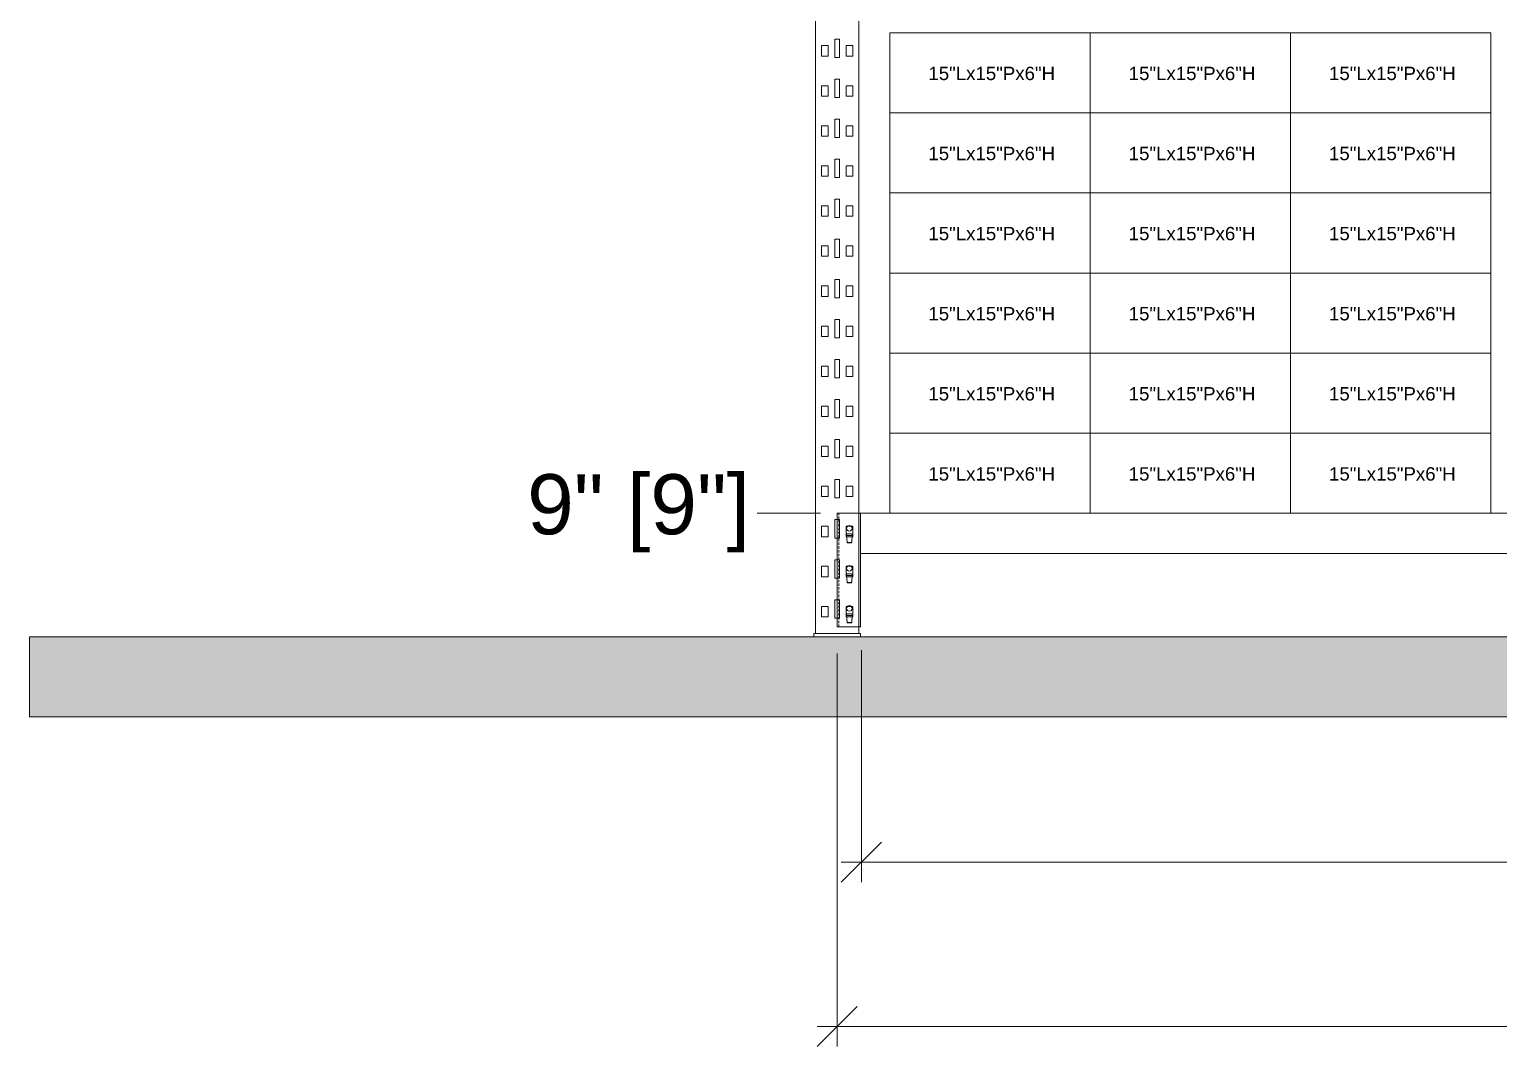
# Model space of a CAD drawing. Header units: inches. Extents: x 2743 to 10591, y -1604 to 5792.
# Drawn here: x 10235.3 to 10345.3, y 3673.7 to 3749.9 of the extents above; entities that cross this region are included whole.
import ezdxf

# ---------------------------------------------------------------- set-up
doc = ezdxf.new("R2010")
doc.units = ezdxf.units.IN
doc.header["$LTSCALE"] = 0.1875
doc.header["$MEASUREMENT"] = 0
doc.linetypes.add('HIDDEN', pattern=[9.525, 6.35, -3.175])
for name, color, linetype, lineweight in [('22 Dimension', 7, 'Continuous', 5), ('30 Batiment', 253, 'Continuous', 13), ('32 Echelle', 160, 'Continuous', 15), ('33 Poutre', 30, 'Continuous', 15), ('34 Plywood', 45, 'Continuous', 13)]:
    doc.layers.add(name, color=color, linetype=linetype, lineweight=lineweight)
doc.styles.add('NOTE', font='', dxfattribs={"height": 4.5})
doc.styles.get('NOTE').set_extended_font_data('SansSerif')

# ---------------------------------------------------------------- blocks, each defined once
blk = doc.blocks.new('_Oblique')
at = {"color": 0, "linetype": 'ByBlock', "lineweight": -2}
blk.add_line((-0.5, -0.5), (0.5, 0.5), dxfattribs=at)

msp = doc.modelspace()

# ---------------------------------------------------------------- hatches: boundary and pattern name
at = {"layer": '30 Batiment', "linetype": 'HIDDEN', "ltscale": 5, "transparency": 33554559}
h = msp.add_hatch(dxfattribs=at)
h.set_pattern_fill('AR-SAND', color=256, style=0)
h.set_pattern_definition([(37.5, (10146.5463, 3735.0073), (-0.0629934, 1.926824), [0, -1.52, 0, -1.7, 0, -1.625]), (7.5, (10146.5463, 3735.0073), (1.769777, 2.822146), [0, -0.82, 0, -1.37, 0, -0.525]), (327.5, (10145.3163, 3735.0073), (3.114142, 0.005659), [0, -0.5, 0, -1.8, 0, -2.35]), (317.5, (10145.3163, 3735.0073), (3.006127, 0.877676), [0, -0.25, 0, -1.18, 0, -1.35])])
h.paths.add_polyline_path([(10591.48797, 3698.39254), (10591.48797, 3704.39254), (10235.28251, 3704.39254), (10235.28251, 3698.39254)])

# ---------------------------------------------------------------- linework, layer by layer
at = {"layer": '22 Dimension'}
for p, q in [((10294.51947, 3713.64254), (10289.76947, 3713.64254)), ((10297.5817, 3703.39254), (10297.5817, 3686.01017)), ((10295.7692, 3703.14254), (10295.7692, 3673.69571)), ((10296.0817, 3687.51017), (10356.26997, 3687.51017)), ((10294.2692, 3675.19571), (10348.58197, 3675.19571))]:
    msp.add_line(p, q, dxfattribs=at)
at = {"layer": '30 Batiment'}
msp.add_lwpolyline([(10591.48797, 3698.39254), (10591.48797, 3704.39254), (10235.28251, 3704.39254), (10235.28251, 3698.39254), (10591.48797, 3698.39254)], close=True, dxfattribs=at)
at = {"layer": '32 Echelle'}
for p, q in [((10294.1442, 3704.64254), (10294.14417, 3944.64254)), ((10297.3942, 3704.64254), (10297.39417, 3944.64254)), ((10294.60423, 3747.89254), (10294.60423, 3748.67254)), ((10294.60423, 3748.67254), (10295.10423, 3748.67254)), ((10295.10423, 3747.89254), (10295.10423, 3748.67254)), ((10295.94419, 3749.16754), (10295.59419, 3749.16754)), ((10295.59419, 3747.79254), (10295.59419, 3749.16754)), ((10295.94419, 3747.79254), (10295.94419, 3749.16754)), ((10296.93415, 3748.67254), (10296.43415, 3748.67254)), ((10296.43415, 3747.89254), (10296.43415, 3748.67254)), ((10296.93415, 3747.89254), (10296.93415, 3748.67254)), ((10294.60423, 3747.89254), (10295.10423, 3747.89254)), ((10295.94419, 3747.79254), (10295.59419, 3747.79254)), ((10296.93415, 3747.89254), (10296.43415, 3747.89254)), ((10295.94419, 3746.16754), (10295.59419, 3746.16754)), ((10295.59419, 3744.79254), (10295.59419, 3746.16754)), ((10295.94419, 3744.79254), (10295.94419, 3746.16754)), ((10294.60424, 3744.89254), (10294.60424, 3745.67254)), ((10294.60424, 3745.67254), (10295.10424, 3745.67254)), ((10295.10424, 3744.89254), (10295.10424, 3745.67254)), ((10296.93415, 3745.67254), (10296.43415, 3745.67254)), ((10296.43415, 3744.89254), (10296.43415, 3745.67254)), ((10296.93415, 3744.89254), (10296.93415, 3745.67254)), ((10294.60424, 3744.89254), (10295.10424, 3744.89254)), ((10295.94419, 3744.79254), (10295.59419, 3744.79254)), ((10296.93415, 3744.89254), (10296.43415, 3744.89254)), ((10295.94419, 3743.16754), (10295.59419, 3743.16754)), ((10295.59419, 3741.79254), (10295.59419, 3743.16754)), ((10295.94419, 3741.79254), (10295.94419, 3743.16754)), ((10294.60424, 3741.89254), (10294.60424, 3742.67254)), ((10294.60424, 3742.67254), (10295.10424, 3742.67254)), ((10294.60424, 3741.89254), (10295.10424, 3741.89254)), ((10295.10424, 3741.89254), (10295.10424, 3742.67254)), ((10295.94419, 3741.79254), (10295.59419, 3741.79254)), ((10296.93415, 3742.67254), (10296.43415, 3742.67254)), ((10296.43415, 3741.89254), (10296.43415, 3742.67254)), ((10296.93415, 3741.89254), (10296.43415, 3741.89254)), ((10296.93415, 3741.89254), (10296.93415, 3742.67254)), ((10294.60424, 3738.89254), (10294.60424, 3739.67254)), ((10294.60424, 3739.67254), (10295.10424, 3739.67254)), ((10295.10424, 3738.89254), (10295.10424, 3739.67254)), ((10295.94419, 3740.16754), (10295.59419, 3740.16754)), ((10295.59419, 3738.79254), (10295.59419, 3740.16754)), ((10295.94419, 3738.79254), (10295.94419, 3740.16754)), ((10296.93415, 3739.67254), (10296.43415, 3739.67254)), ((10296.43415, 3738.89254), (10296.43415, 3739.67254)), ((10296.93415, 3738.89254), (10296.93415, 3739.67254)), ((10294.60424, 3738.89254), (10295.10424, 3738.89254)), ((10295.94419, 3738.79254), (10295.59419, 3738.79254)), ((10296.93415, 3738.89254), (10296.43415, 3738.89254)), ((10294.60424, 3735.89254), (10294.60424, 3736.67254)), ((10294.60424, 3736.67254), (10295.10424, 3736.67254)), ((10295.10424, 3735.89254), (10295.10424, 3736.67254)), ((10295.94419, 3737.16754), (10295.59419, 3737.16754)), ((10295.59419, 3735.79254), (10295.59419, 3737.16754)), ((10295.94419, 3735.79254), (10295.94419, 3737.16754)), ((10296.93415, 3736.67254), (10296.43415, 3736.67254)), ((10296.43415, 3735.89254), (10296.43415, 3736.67254)), ((10296.93415, 3735.89254), (10296.93415, 3736.67254)), ((10294.60424, 3735.89254), (10295.10424, 3735.89254)), ((10295.94419, 3735.79254), (10295.59419, 3735.79254)), ((10296.93415, 3735.89254), (10296.43415, 3735.89254)), ((10295.94419, 3734.16754), (10295.59419, 3734.16754)), ((10295.59419, 3732.79254), (10295.59419, 3734.16754)), ((10295.94419, 3732.79254), (10295.94419, 3734.16754)), ((10294.60424, 3732.89254), (10294.60424, 3733.67254)), ((10294.60424, 3733.67254), (10295.10424, 3733.67254)), ((10295.10424, 3732.89254), (10295.10424, 3733.67254)), ((10296.93415, 3733.67254), (10296.43415, 3733.67254)), ((10296.43415, 3732.89254), (10296.43415, 3733.67254)), ((10296.93415, 3732.89254), (10296.93415, 3733.67254)), ((10294.60424, 3732.89254), (10295.10424, 3732.89254)), ((10295.94419, 3732.79254), (10295.59419, 3732.79254)), ((10296.93415, 3732.89254), (10296.43415, 3732.89254)), ((10295.94419, 3731.16754), (10295.59419, 3731.16754)), ((10295.59419, 3729.79254), (10295.59419, 3731.16754)), ((10295.94419, 3729.79254), (10295.94419, 3731.16754)), ((10294.60424, 3729.89254), (10294.60424, 3730.67254)), ((10294.60424, 3730.67254), (10295.10424, 3730.67254)), ((10294.60424, 3729.89254), (10295.10424, 3729.89254)), ((10295.10424, 3729.89254), (10295.10424, 3730.67254)), ((10295.94419, 3729.79254), (10295.59419, 3729.79254)), ((10296.93415, 3730.67254), (10296.43415, 3730.67254)), ((10296.43415, 3729.89254), (10296.43415, 3730.67254)), ((10296.93415, 3729.89254), (10296.43415, 3729.89254)), ((10296.93415, 3729.89254), (10296.93415, 3730.67254)), ((10294.60424, 3726.89254), (10294.60424, 3727.67254)), ((10294.60424, 3727.67254), (10295.10424, 3727.67254)), ((10295.10424, 3726.89254), (10295.10424, 3727.67254)), ((10295.94419, 3728.16754), (10295.59419, 3728.16754)), ((10295.59419, 3726.79254), (10295.59419, 3728.16754)), ((10295.94419, 3726.79254), (10295.94419, 3728.16754)), ((10296.93415, 3727.67254), (10296.43415, 3727.67254)), ((10296.43415, 3726.89254), (10296.43415, 3727.67254)), ((10296.93415, 3726.89254), (10296.93415, 3727.67254)), ((10294.60424, 3726.89254), (10295.10424, 3726.89254)), ((10295.94419, 3726.79254), (10295.59419, 3726.79254)), ((10296.93415, 3726.89254), (10296.43415, 3726.89254)), ((10294.60424, 3723.89254), (10294.60424, 3724.67254)), ((10294.60424, 3724.67254), (10295.10424, 3724.67254)), ((10295.10424, 3723.89254), (10295.10424, 3724.67254)), ((10295.94419, 3725.16754), (10295.59419, 3725.16754)), ((10295.59419, 3723.79254), (10295.59419, 3725.16754)), ((10295.94419, 3723.79254), (10295.94419, 3725.16754)), ((10296.93415, 3724.67254), (10296.43415, 3724.67254)), ((10296.43415, 3723.89254), (10296.43415, 3724.67254)), ((10296.93415, 3723.89254), (10296.93415, 3724.67254)), ((10294.60424, 3723.89254), (10295.10424, 3723.89254)), ((10295.94419, 3723.79254), (10295.59419, 3723.79254)), ((10296.93415, 3723.89254), (10296.43415, 3723.89254)), ((10295.94419, 3722.16754), (10295.59419, 3722.16754)), ((10295.59419, 3720.79254), (10295.59419, 3722.16754)), ((10295.94419, 3720.79254), (10295.94419, 3722.16754)), ((10294.60424, 3720.89254), (10294.60424, 3721.67254)), ((10294.60424, 3721.67254), (10295.10424, 3721.67254)), ((10294.60424, 3720.89254), (10295.10424, 3720.89254)), ((10295.10424, 3720.89254), (10295.10424, 3721.67254)), ((10296.93415, 3721.67254), (10296.43415, 3721.67254)), ((10296.43415, 3720.89254), (10296.43415, 3721.67254)), ((10296.93415, 3720.89254), (10296.43415, 3720.89254)), ((10296.93415, 3720.89254), (10296.93415, 3721.67254)), ((10295.94419, 3720.79254), (10295.59419, 3720.79254)), ((10294.60424, 3717.89254), (10294.60424, 3718.67254)), ((10294.60424, 3718.67254), (10295.10424, 3718.67254)), ((10295.10424, 3717.89254), (10295.10424, 3718.67254)), ((10295.9442, 3719.16754), (10295.5942, 3719.16754)), ((10295.5942, 3717.79254), (10295.5942, 3719.16754)), ((10295.9442, 3717.79254), (10295.9442, 3719.16754)), ((10296.93415, 3718.67254), (10296.43415, 3718.67254)), ((10296.43415, 3717.89254), (10296.43415, 3718.67254)), ((10296.93415, 3717.89254), (10296.93415, 3718.67254)), ((10294.60424, 3717.89254), (10295.10424, 3717.89254)), ((10295.9442, 3717.79254), (10295.5942, 3717.79254)), ((10296.93415, 3717.89254), (10296.43415, 3717.89254)), ((10294.60424, 3714.89254), (10294.60424, 3715.67254)), ((10294.60424, 3715.67254), (10295.10424, 3715.67254)), ((10295.10424, 3714.89254), (10295.10424, 3715.67254)), ((10295.9442, 3716.16754), (10295.5942, 3716.16754)), ((10295.5942, 3714.79254), (10295.5942, 3716.16754)), ((10295.9442, 3714.79254), (10295.9442, 3716.16754)), ((10296.93415, 3715.67254), (10296.43415, 3715.67254)), ((10296.43415, 3714.89254), (10296.43415, 3715.67254)), ((10296.93415, 3714.89254), (10296.93415, 3715.67254)), ((10294.60424, 3714.89254), (10295.10424, 3714.89254)), ((10295.9442, 3714.79254), (10295.5942, 3714.79254)), ((10296.93415, 3714.89254), (10296.43415, 3714.89254)), ((10295.9442, 3713.16754), (10295.5942, 3713.16754)), ((10295.5942, 3711.79254), (10295.5942, 3713.16754)), ((10295.9442, 3711.79254), (10295.9442, 3713.16754)), ((10294.60424, 3711.89254), (10294.60424, 3712.67254)), ((10294.60424, 3712.67254), (10295.10424, 3712.67254)), ((10295.10424, 3711.89254), (10295.10424, 3712.67254)), ((10296.93415, 3712.67254), (10296.43415, 3712.67254)), ((10296.43415, 3711.89254), (10296.43415, 3712.67254)), ((10296.93415, 3711.89254), (10296.93415, 3712.67254)), ((10294.60424, 3711.89254), (10295.10424, 3711.89254)), ((10295.9442, 3711.79254), (10295.5942, 3711.79254)), ((10296.93415, 3711.89254), (10296.43415, 3711.89254)), ((10295.9442, 3710.16754), (10295.5942, 3710.16754)), ((10295.5942, 3708.79254), (10295.5942, 3710.16754)), ((10295.9442, 3708.79254), (10295.9442, 3710.16754)), ((10294.60424, 3708.89254), (10294.60424, 3709.67254)), ((10294.60424, 3709.67254), (10295.10424, 3709.67254)), ((10294.60424, 3708.89254), (10295.10424, 3708.89254)), ((10295.10424, 3708.89254), (10295.10424, 3709.67254)), ((10295.9442, 3708.79254), (10295.5942, 3708.79254)), ((10296.93415, 3709.67254), (10296.43415, 3709.67254)), ((10296.43415, 3708.89254), (10296.43415, 3709.67254)), ((10296.93415, 3708.89254), (10296.43415, 3708.89254)), ((10296.93415, 3708.89254), (10296.93415, 3709.67254)), ((10294.60424, 3705.89254), (10294.60424, 3706.67254)), ((10294.60424, 3706.67254), (10295.10424, 3706.67254)), ((10295.10424, 3705.89254), (10295.10424, 3706.67254)), ((10295.9442, 3707.16754), (10295.5942, 3707.16754)), ((10295.5942, 3705.79254), (10295.5942, 3707.16754)), ((10295.9442, 3705.79254), (10295.9442, 3707.16754)), ((10296.93415, 3706.67254), (10296.43415, 3706.67254)), ((10296.43415, 3705.89254), (10296.43415, 3706.67254)), ((10296.93415, 3705.89254), (10296.93415, 3706.67254)), ((10294.60424, 3705.89254), (10295.10424, 3705.89254)), ((10295.9442, 3705.79254), (10295.5942, 3705.79254)), ((10296.93415, 3705.89254), (10296.43415, 3705.89254)), ((10294.0192, 3704.39254), (10294.0192, 3704.64254)), ((10297.5192, 3704.64254), (10294.0192, 3704.64254)), ((10294.0192, 3704.39254), (10297.5192, 3704.39254)), ((10297.5192, 3704.39254), (10297.5192, 3704.64254))]:
    msp.add_line(p, q, dxfattribs=at)
at = {"layer": '33 Poutre'}
for p, q in [((10297.51947, 3713.64254), (10295.76947, 3713.64254)), ((10295.76947, 3705.14254), (10295.76947, 3713.64254)), ((10297.51947, 3713.64254), (10295.76947, 3713.64254)), ((10295.76947, 3713.16598), (10295.76947, 3713.64254)), ((10295.76947, 3705.14254), (10295.76947, 3713.16598)), ((10297.51947, 3705.14254), (10297.51947, 3713.64254)), ((10297.51947, 3705.14254), (10297.51947, 3713.64254)), ((10297.51947, 3713.64254), (10441.64447, 3713.64254)), ((10296.46665, 3711.98254), (10296.46665, 3712.04504)), ((10296.46665, 3711.98254), (10296.46665, 3712.04504)), ((10296.46665, 3711.98254), (10296.46665, 3712.04504)), ((10296.46665, 3711.98254), (10296.46665, 3712.04504)), ((10296.83915, 3712.10754), (10296.52915, 3712.10754)), ((10296.83915, 3712.10754), (10296.52915, 3712.10754)), ((10296.83915, 3712.10754), (10296.52915, 3712.10754)), ((10296.83915, 3712.10754), (10296.52915, 3712.10754)), ((10296.90165, 3711.98254), (10296.90165, 3712.04504)), ((10296.90165, 3711.98254), (10296.90165, 3712.04504)), ((10296.90165, 3711.98254), (10296.90165, 3712.04504)), ((10296.90165, 3711.98254), (10296.90165, 3712.04504)), ((10296.90165, 3711.98254), (10296.46665, 3711.98254)), ((10296.46665, 3711.98254), (10296.5068, 3711.47583)), ((10296.90165, 3711.98254), (10296.46665, 3711.98254)), ((10296.46665, 3711.98254), (10296.5068, 3711.47583)), ((10296.90165, 3711.98254), (10296.46665, 3711.98254)), ((10296.46665, 3711.98254), (10296.5068, 3711.47583)), ((10296.90165, 3711.98254), (10296.46665, 3711.98254)), ((10296.46665, 3711.98254), (10296.5068, 3711.47583)), ((10296.46903, 3711.98254), (10296.5068, 3711.50583)), ((10296.46903, 3711.98254), (10296.5068, 3711.50583)), ((10296.46903, 3711.98254), (10296.5068, 3711.50583)), ((10296.46903, 3711.98254), (10296.5068, 3711.50583)), ((10296.81465, 3711.46254), (10296.55365, 3711.46254)), ((10296.81465, 3711.46254), (10296.55365, 3711.46254)), ((10296.81465, 3711.46254), (10296.55365, 3711.46254)), ((10296.81465, 3711.46254), (10296.55365, 3711.46254)), ((10296.81465, 3711.43254), (10296.55365, 3711.43254)), ((10296.81465, 3711.43254), (10296.55365, 3711.43254)), ((10296.81465, 3711.43254), (10296.55365, 3711.43254)), ((10296.81465, 3711.43254), (10296.55365, 3711.43254)), ((10296.89928, 3711.98254), (10296.86151, 3711.50583)), ((10296.90165, 3711.98254), (10296.86151, 3711.47583)), ((10296.90165, 3711.98254), (10296.86151, 3711.47583)), ((10296.89928, 3711.98254), (10296.86151, 3711.50583)), ((10296.89928, 3711.98254), (10296.86151, 3711.50583)), ((10296.90165, 3711.98254), (10296.86151, 3711.47583)), ((10296.90165, 3711.98254), (10296.86151, 3711.47583)), ((10296.89928, 3711.98254), (10296.86151, 3711.50583)), ((10297.51947, 3710.64254), (10441.64447, 3710.64254)), ((10296.46665, 3708.98254), (10296.46665, 3709.04504)), ((10296.46665, 3708.98254), (10296.46665, 3709.04504)), ((10296.46665, 3708.98254), (10296.46665, 3709.04504)), ((10296.46665, 3708.98254), (10296.46665, 3709.04504)), ((10296.90165, 3708.98254), (10296.46665, 3708.98254)), ((10296.46665, 3708.98254), (10296.5068, 3708.47583)), ((10296.90165, 3708.98254), (10296.46665, 3708.98254)), ((10296.46665, 3708.98254), (10296.5068, 3708.47583)), ((10296.90165, 3708.98254), (10296.46665, 3708.98254)), ((10296.46665, 3708.98254), (10296.5068, 3708.47583)), ((10296.90165, 3708.98254), (10296.46665, 3708.98254)), ((10296.46665, 3708.98254), (10296.5068, 3708.47583)), ((10296.46903, 3708.98254), (10296.5068, 3708.50583)), ((10296.46903, 3708.98254), (10296.5068, 3708.50583)), ((10296.46903, 3708.98254), (10296.5068, 3708.50583)), ((10296.46903, 3708.98254), (10296.5068, 3708.50583)), ((10296.83915, 3709.10754), (10296.52915, 3709.10754)), ((10296.83915, 3709.10754), (10296.52915, 3709.10754)), ((10296.83915, 3709.10754), (10296.52915, 3709.10754)), ((10296.83915, 3709.10754), (10296.52915, 3709.10754)), ((10296.89928, 3708.98254), (10296.86151, 3708.50583)), ((10296.90165, 3708.98254), (10296.86151, 3708.47583)), ((10296.90165, 3708.98254), (10296.86151, 3708.47583)), ((10296.89928, 3708.98254), (10296.86151, 3708.50583)), ((10296.89928, 3708.98254), (10296.86151, 3708.50583)), ((10296.90165, 3708.98254), (10296.86151, 3708.47583)), ((10296.90165, 3708.98254), (10296.86151, 3708.47583)), ((10296.89928, 3708.98254), (10296.86151, 3708.50583)), ((10296.90165, 3708.98254), (10296.90165, 3709.04504)), ((10296.90165, 3708.98254), (10296.90165, 3709.04504)), ((10296.90165, 3708.98254), (10296.90165, 3709.04504)), ((10296.90165, 3708.98254), (10296.90165, 3709.04504)), ((10296.81465, 3708.46254), (10296.55365, 3708.46254)), ((10296.81465, 3708.46254), (10296.55365, 3708.46254)), ((10296.81465, 3708.46254), (10296.55365, 3708.46254)), ((10296.81465, 3708.46254), (10296.55365, 3708.46254)), ((10296.81465, 3708.43254), (10296.55365, 3708.43254)), ((10296.81465, 3708.43254), (10296.55365, 3708.43254)), ((10296.81465, 3708.43254), (10296.55365, 3708.43254)), ((10296.81465, 3708.43254), (10296.55365, 3708.43254)), ((10296.46665, 3705.98254), (10296.46665, 3706.04504)), ((10296.46665, 3705.98254), (10296.46665, 3706.04504)), ((10296.90165, 3705.98254), (10296.46665, 3705.98254)), ((10296.46665, 3705.98254), (10296.5068, 3705.47583)), ((10296.90165, 3705.98254), (10296.46665, 3705.98254)), ((10296.46665, 3705.98254), (10296.5068, 3705.47583)), ((10296.46903, 3705.98254), (10296.5068, 3705.50583)), ((10296.46903, 3705.98254), (10296.5068, 3705.50583)), ((10296.83915, 3706.10754), (10296.52915, 3706.10754)), ((10296.83915, 3706.10754), (10296.52915, 3706.10754)), ((10296.81465, 3705.46254), (10296.55365, 3705.46254)), ((10296.81465, 3705.46254), (10296.55365, 3705.46254)), ((10296.81465, 3705.43254), (10296.55365, 3705.43254)), ((10296.81465, 3705.43254), (10296.55365, 3705.43254)), ((10296.90165, 3705.98254), (10296.86151, 3705.47583)), ((10296.89928, 3705.98254), (10296.86151, 3705.50583)), ((10296.90165, 3705.98254), (10296.86151, 3705.47583)), ((10296.89928, 3705.98254), (10296.86151, 3705.50583)), ((10296.90165, 3705.98254), (10296.90165, 3706.04504)), ((10296.90165, 3705.98254), (10296.90165, 3706.04504)), ((10297.51947, 3705.14254), (10295.76947, 3705.14254)), ((10297.51947, 3705.14254), (10295.76947, 3705.14254))]:
    msp.add_line(p, q, dxfattribs=at)
at = {"layer": '33 Poutre', "linetype": 'HIDDEN', "ltscale": 0.15}
for p, q in [((10295.88847, 3705.14254), (10295.88847, 3713.64254)), ((10297.40047, 3705.14254), (10297.40047, 3713.64254))]:
    msp.add_line(p, q, dxfattribs=at)
at = {"layer": '33 Poutre'}
for centre in [(10296.68415, 3712.51754), (10296.68415, 3712.51754), (10296.68415, 3709.51754), (10296.68415, 3709.51754), (10296.68415, 3706.51754), (10296.68415, 3706.51754)]:
    msp.add_circle(centre, 0.205, dxfattribs=at)
for centre, radius, start, end in [((10296.52915, 3712.04504), 0.0625, 90, 180), ((10296.52915, 3712.04504), 0.0625, 90, 180), ((10296.52915, 3712.04504), 0.0625, 90, 180), ((10296.52915, 3712.04504), 0.0625, 90, 180), ((10296.83915, 3712.04504), 0.0625, 0, 90), ((10296.83915, 3712.04504), 0.0625, 0, 90), ((10296.83915, 3712.04504), 0.0625, 0, 90), ((10296.83915, 3712.04504), 0.0625, 0, 90), ((10296.55365, 3711.50954), 0.047, 184.5300839, 270), ((10296.55365, 3711.50954), 0.047, 184.5300839, 270), ((10296.55365, 3711.50954), 0.047, 184.5300839, 270), ((10296.55365, 3711.50954), 0.047, 184.5300839, 270), ((10296.55365, 3711.47954), 0.047, 184.5300839, 270), ((10296.55365, 3711.47954), 0.047, 184.5300839, 270), ((10296.55365, 3711.47954), 0.047, 184.5300839, 270), ((10296.55365, 3711.47954), 0.047, 184.5300839, 270), ((10296.81465, 3711.50954), 0.047, 270, 355.4699161), ((10296.81465, 3711.50954), 0.047, 270, 355.4699161), ((10296.81465, 3711.50954), 0.047, 270, 355.4699161), ((10296.81465, 3711.50954), 0.047, 270, 355.4699161), ((10296.81465, 3711.47954), 0.047, 270, 355.4699161), ((10296.81465, 3711.47954), 0.047, 270, 355.4699161), ((10296.81465, 3711.47954), 0.047, 270, 355.4699161), ((10296.81465, 3711.47954), 0.047, 270, 355.4699161), ((10296.52915, 3709.04504), 0.0625, 90, 180), ((10296.52915, 3709.04504), 0.0625, 90, 180), ((10296.52915, 3709.04504), 0.0625, 90, 180), ((10296.52915, 3709.04504), 0.0625, 90, 180), ((10296.83915, 3709.04504), 0.0625, 0, 90), ((10296.83915, 3709.04504), 0.0625, 0, 90), ((10296.83915, 3709.04504), 0.0625, 0, 90), ((10296.83915, 3709.04504), 0.0625, 0, 90), ((10296.55365, 3708.50954), 0.047, 184.5300839, 270), ((10296.55365, 3708.50954), 0.047, 184.5300839, 270), ((10296.55365, 3708.50954), 0.047, 184.5300839, 270), ((10296.55365, 3708.50954), 0.047, 184.5300839, 270), ((10296.55365, 3708.47954), 0.047, 184.5300839, 270), ((10296.55365, 3708.47954), 0.047, 184.5300839, 270), ((10296.55365, 3708.47954), 0.047, 184.5300839, 270), ((10296.55365, 3708.47954), 0.047, 184.5300839, 270), ((10296.81465, 3708.50954), 0.047, 270, 355.4699161), ((10296.81465, 3708.50954), 0.047, 270, 355.4699161), ((10296.81465, 3708.50954), 0.047, 270, 355.4699161), ((10296.81465, 3708.50954), 0.047, 270, 355.4699161), ((10296.81465, 3708.47954), 0.047, 270, 355.4699161), ((10296.81465, 3708.47954), 0.047, 270, 355.4699161), ((10296.81465, 3708.47954), 0.047, 270, 355.4699161), ((10296.81465, 3708.47954), 0.047, 270, 355.4699161), ((10296.52915, 3706.04504), 0.0625, 90, 180), ((10296.52915, 3706.04504), 0.0625, 90, 180), ((10296.55365, 3705.50954), 0.047, 184.5300839, 270), ((10296.55365, 3705.50954), 0.047, 184.5300839, 270), ((10296.55365, 3705.47954), 0.047, 184.5300839, 270), ((10296.55365, 3705.47954), 0.047, 184.5300839, 270), ((10296.81465, 3705.50954), 0.047, 270, 355.4699161), ((10296.81465, 3705.50954), 0.047, 270, 355.4699161), ((10296.81465, 3705.47954), 0.047, 270, 355.4699161), ((10296.81465, 3705.47954), 0.047, 270, 355.4699161), ((10296.83915, 3706.04504), 0.0625, 0, 90), ((10296.83915, 3706.04504), 0.0625, 0, 90)]:
    msp.add_arc(centre, radius, start, end, dxfattribs=at)
at = {"layer": '34 Plywood'}
for p, q in [((10314.70697, 3749.64254), (10299.70697, 3749.64254)), ((10299.70697, 3749.64254), (10299.70697, 3743.64254)), ((10314.70697, 3743.64254), (10314.70697, 3749.64254)), ((10329.70697, 3749.64254), (10314.70697, 3749.64254)), ((10314.70697, 3749.64254), (10314.70697, 3743.64254)), ((10329.70697, 3743.64254), (10329.70697, 3749.64254)), ((10344.70697, 3749.64254), (10329.70697, 3749.64254)), ((10329.70697, 3749.64254), (10329.70697, 3743.64254)), ((10344.70697, 3743.64254), (10344.70697, 3749.64254)), ((10314.70697, 3743.64254), (10299.70697, 3743.64254)), ((10299.70697, 3743.64254), (10299.70697, 3737.64254)), ((10299.70697, 3743.64254), (10314.70697, 3743.64254)), ((10314.70697, 3737.64254), (10314.70697, 3743.64254)), ((10329.70697, 3743.64254), (10314.70697, 3743.64254)), ((10314.70697, 3743.64254), (10314.70697, 3737.64254)), ((10314.70697, 3743.64254), (10329.70697, 3743.64254)), ((10329.70697, 3737.64254), (10329.70697, 3743.64254)), ((10344.70697, 3743.64254), (10329.70697, 3743.64254)), ((10329.70697, 3743.64254), (10329.70697, 3737.64254)), ((10329.70697, 3743.64254), (10344.70697, 3743.64254)), ((10344.70697, 3737.64254), (10344.70697, 3743.64254)), ((10314.70697, 3737.64254), (10299.70697, 3737.64254)), ((10299.70697, 3737.64254), (10299.70697, 3731.64254)), ((10299.70697, 3737.64254), (10314.70697, 3737.64254)), ((10314.70697, 3731.64254), (10314.70697, 3737.64254)), ((10329.70697, 3737.64254), (10314.70697, 3737.64254)), ((10314.70697, 3737.64254), (10314.70697, 3731.64254)), ((10314.70697, 3737.64254), (10329.70697, 3737.64254)), ((10329.70697, 3731.64254), (10329.70697, 3737.64254)), ((10344.70697, 3737.64254), (10329.70697, 3737.64254)), ((10329.70697, 3737.64254), (10329.70697, 3731.64254)), ((10329.70697, 3737.64254), (10344.70697, 3737.64254)), ((10344.70697, 3731.64254), (10344.70697, 3737.64254)), ((10314.70697, 3731.64254), (10299.70697, 3731.64254)), ((10299.70697, 3731.64254), (10299.70697, 3725.64254)), ((10299.70697, 3731.64254), (10314.70697, 3731.64254)), ((10314.70697, 3725.64254), (10314.70697, 3731.64254)), ((10329.70697, 3731.64254), (10314.70697, 3731.64254)), ((10314.70697, 3731.64254), (10314.70697, 3725.64254)), ((10314.70697, 3731.64254), (10329.70697, 3731.64254)), ((10329.70697, 3725.64254), (10329.70697, 3731.64254)), ((10344.70697, 3731.64254), (10329.70697, 3731.64254)), ((10329.70697, 3731.64254), (10329.70697, 3725.64254)), ((10329.70697, 3731.64254), (10344.70697, 3731.64254)), ((10344.70697, 3725.64254), (10344.70697, 3731.64254)), ((10314.70697, 3725.64254), (10299.70697, 3725.64254)), ((10299.70697, 3725.64254), (10299.70697, 3719.64254)), ((10299.70697, 3725.64254), (10314.70697, 3725.64254)), ((10314.70697, 3719.64254), (10314.70697, 3725.64254)), ((10329.70697, 3725.64254), (10314.70697, 3725.64254)), ((10314.70697, 3725.64254), (10314.70697, 3719.64254)), ((10314.70697, 3725.64254), (10329.70697, 3725.64254)), ((10329.70697, 3719.64254), (10329.70697, 3725.64254)), ((10344.70697, 3725.64254), (10329.70697, 3725.64254)), ((10329.70697, 3725.64254), (10329.70697, 3719.64254)), ((10329.70697, 3725.64254), (10344.70697, 3725.64254)), ((10344.70697, 3719.64254), (10344.70697, 3725.64254)), ((10314.70697, 3719.64254), (10299.70697, 3719.64254)), ((10299.70697, 3719.64254), (10299.70697, 3713.64254)), ((10299.70697, 3719.64254), (10314.70697, 3719.64254)), ((10314.70697, 3713.64254), (10314.70697, 3719.64254)), ((10329.70697, 3719.64254), (10314.70697, 3719.64254)), ((10314.70697, 3719.64254), (10314.70697, 3713.64254)), ((10314.70697, 3719.64254), (10329.70697, 3719.64254)), ((10329.70697, 3713.64254), (10329.70697, 3719.64254)), ((10344.70697, 3719.64254), (10329.70697, 3719.64254)), ((10329.70697, 3719.64254), (10329.70697, 3713.64254)), ((10329.70697, 3719.64254), (10344.70697, 3719.64254)), ((10344.70697, 3713.64254), (10344.70697, 3719.64254)), ((10299.70697, 3713.64254), (10314.70697, 3713.64254)), ((10314.70697, 3713.64254), (10329.70697, 3713.64254)), ((10329.70697, 3713.64254), (10344.70697, 3713.64254))]:
    msp.add_line(p, q, dxfattribs=at)

# ---------------------------------------------------------------- block references
at = {"layer": '22 Dimension', "xscale": 3, "yscale": 3, "zscale": 3, "rotation": 180}
for p in [(10297.5817, 3687.51017), (10295.7692, 3675.19571)]:
    msp.add_blockref('_Oblique', p, dxfattribs=at)

# ---------------------------------------------------------------- texts
at = {"layer": '22 Dimension', "insert": (10280.90218, 3713.64254), "char_height": 4.5, "attachment_point": 5, "style": 'NOTE'}
msp.add_mtext('\\A1;9" [9"]', dxfattribs=at)
at = {"layer": '34 Plywood', "char_height": 1, "attachment_point": 1, "style": 'NOTE'}
for insert in [(10302.60062, 3747.09464), (10317.60062, 3747.09464), (10332.60062, 3747.09464), (10302.60062, 3741.09464), (10317.60062, 3741.09464), (10332.60062, 3741.09464), (10302.60062, 3735.09464), (10317.60062, 3735.09464), (10332.60062, 3735.09464), (10302.60062, 3729.09464), (10317.60062, 3729.09464), (10332.60062, 3729.09464), (10302.60062, 3723.09464), (10317.60062, 3723.09464), (10332.60062, 3723.09464), (10302.60062, 3717.09464), (10317.60062, 3717.09464), (10332.60062, 3717.09464)]:
    msp.add_mtext_dynamic_manual_height_columns('15"Lx15"Px6"H', width=10.4862205, gutter_width=22.5, heights=[0], dxfattribs=dict(at, insert=insert))

doc.saveas('drawing.dxf')
